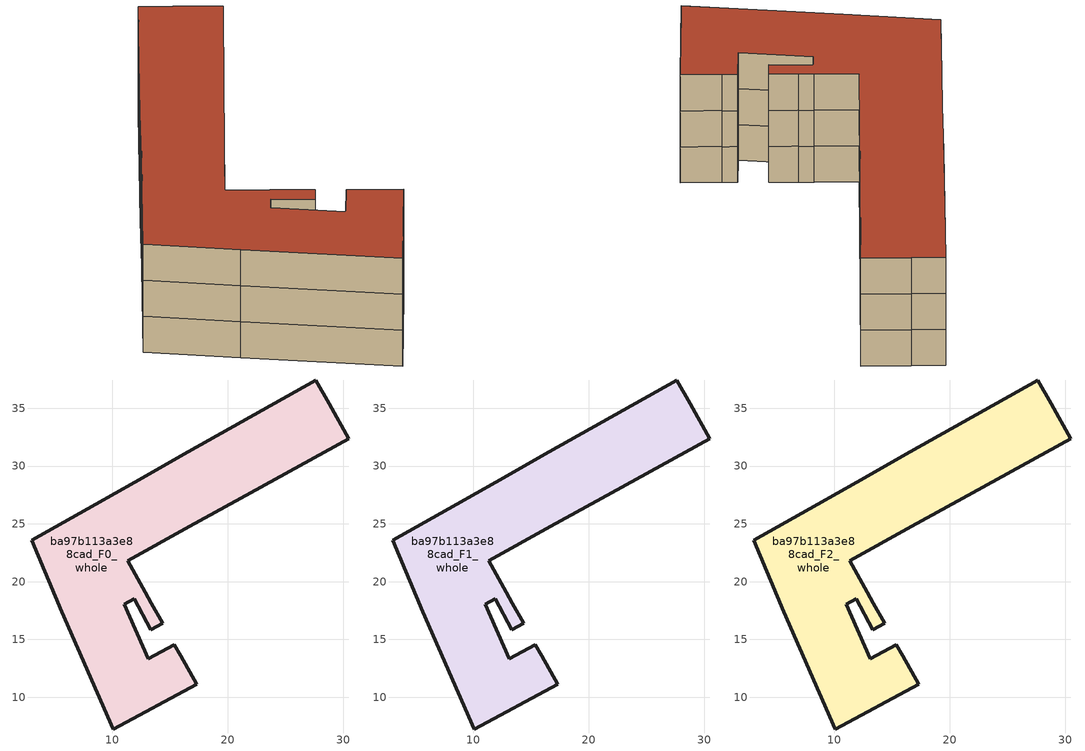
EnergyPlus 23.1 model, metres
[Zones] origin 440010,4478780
ba97b113a3e88cad_F0_whole
 floor ground (EU_floor_Construction): 28.77,35.38 30.47,32.38 21.98,27.68 16.73,24.78 11.34,21.8 12.86,19.1 13.38,18.15 14.36,16.4 13.35,15.83 11.93,18.51 11.03,18.05 13.11,13.31 15.4,14.56 15.94,13.58 17.32,11.11 10.11,7.25 5.66,17.41 3.05,23.57 8.58,26.7 11.96,28.61 16.58,31.22 27.6,37.44 z0
 wall outside (EU_wall_Construction): 15.4,14.56 13.11,13.31 11.03,18.05 11.93,18.51 13.35,15.83 14.36,16.4 13.38,18.15 12.86,19.1 11.34,21.8 16.73,24.78 21.98,27.68 30.47,32.38 28.77,35.38 27.6,37.44 16.58,31.22 11.96,28.61 8.58,26.7 3.05,23.57 5.66,17.41 10.11,7.25 17.32,11.11 15.94,13.58 15.4,14.56 z0:3
ba97b113a3e88cad_F1_whole
 floor to ba97b113a3e88cad_F0_whole (EU_floor_Construction): 28.77,35.38 30.47,32.38 21.98,27.68 16.73,24.78 11.34,21.8 12.86,19.1 13.38,18.15 14.36,16.4 13.35,15.83 11.93,18.51 11.03,18.05 13.11,13.31 15.4,14.56 15.94,13.58 17.32,11.11 10.11,7.25 5.66,17.41 3.05,23.57 8.58,26.7 11.96,28.61 16.58,31.22 27.6,37.44 z3
 wall outside (EU_wall_Construction): 15.4,14.56 13.11,13.31 11.03,18.05 11.93,18.51 13.35,15.83 14.36,16.4 13.38,18.15 12.86,19.1 11.34,21.8 16.73,24.78 21.98,27.68 30.47,32.38 28.77,35.38 27.6,37.44 16.58,31.22 11.96,28.61 8.58,26.7 3.05,23.57 5.66,17.41 10.11,7.25 17.32,11.11 15.94,13.58 15.4,14.56 z3:6
ba97b113a3e88cad_F2_whole
 floor to ba97b113a3e88cad_F1_whole (EU_floor_Construction): 28.77,35.38 30.47,32.38 21.98,27.68 16.73,24.78 11.34,21.8 12.86,19.1 13.38,18.15 14.36,16.4 13.35,15.83 11.93,18.51 11.03,18.05 13.11,13.31 15.4,14.56 15.94,13.58 17.32,11.11 10.11,7.25 5.66,17.41 3.05,23.57 8.58,26.7 11.96,28.61 16.58,31.22 27.6,37.44 z6
 wall outside (EU_wall_Construction): 15.4,14.56 13.11,13.31 11.03,18.05 11.93,18.51 13.35,15.83 14.36,16.4 13.38,18.15 12.86,19.1 11.34,21.8 16.73,24.78 21.98,27.68 30.47,32.38 28.77,35.38 27.6,37.44 16.58,31.22 11.96,28.61 8.58,26.7 3.05,23.57 5.66,17.41 10.11,7.25 17.32,11.11 15.94,13.58 15.4,14.56 z6:9
 roof outside (EU_roof_Construction): 17.32,11.11 15.94,13.58 15.4,14.56 13.11,13.31 11.03,18.05 11.93,18.51 13.35,15.83 14.36,16.4 13.38,18.15 12.86,19.1 11.34,21.8 16.73,24.78 21.98,27.68 30.47,32.38 28.77,35.38 27.6,37.44 16.58,31.22 11.96,28.61 8.58,26.7 3.05,23.57 5.66,17.41 10.11,7.25 z9
[Building]
EU S2 Campaign: North Axis=0; Terrain=City; Solar Distribution=FullExterior
[Site:Location]
Madrid: Latitude=40.5; Longitude=-3.5; Time Zone=1; Elevation=609
[SizingPeriod:WeatherFileDays]
AnnualSizingPeriod: Begin Month=1; Begin Day of Month=1; End Month=12; End Day of Month=31; Day of Week for Start Day=Monday; Use Weather File Daylight Saving Period=No; Use Weather File Rain and Snow Indicators=No
[MATERIAL]
EU_InternalMass_Material: Roughness=MediumRough; Thickness=0.1; Conductivity=1; Density=1800; Specific Heat=900; Thermal Absorptance=0.9; Solar Absorptance=0.7; Visible Absorptance=0.7
[MATERIAL:NOMASS] Roughness=MediumRough; Thermal Absorptance=0.9; Solar Absorptance=0.7; Visible Absorptance=0.7
Name | Thermal Resistance
EU_wall_NoMass | 0.419739
EU_roof_NoMass | 0.352165
EU_floor_NoMass | 0.608284
[CONSTRUCTION]
EU_wall_Construction: EU_wall_NoMass
EU_roof_Construction: EU_roof_NoMass
EU_floor_Construction: EU_floor_NoMass
EU_InternalMass_Construction: EU_InternalMass_Material
[ZONE] Type=1; Multiplier=1; Ceiling Height=autocalculate; Volume=738.572; Floor Area=autocalculate; Part of Total Floor Area=Yes
ba97b113a3e88cad_F0_whole; ba97b113a3e88cad_F1_whole; ba97b113a3e88cad_F2_whole
[INTERNALMASS] Construction=EU_InternalMass_Construction; Surface Area=246.19
Name | Zone or ZoneList
ba97b113a3e88cad_F0_whole_EU_InternalMass | ba97b113a3e88cad_F0_whole
ba97b113a3e88cad_F1_whole_EU_InternalMass | ba97b113a3e88cad_F1_whole
ba97b113a3e88cad_F2_whole_EU_InternalMass | ba97b113a3e88cad_F2_whole
[OTHEREQUIPMENT] Fuel Type=Electricity; Design Level Calculation Method=Watts/Area; Power per Zone Floor Area=1; Fraction Latent=0; Fraction Radiant=0; Fraction Lost=0; Carbon Dioxide Generation Rate=0; EndUse Subcategory=EU_Step8_InternalGains
Name | Zone or ZoneList or Space or SpaceList | Schedule
EU_Step8_InternalGain_ba97b113a3e88cad_F0_whole_f000 | ba97b113a3e88cad_F0_whole | EU_Step8_GainSchedule_ba97b113a3e88cad_F0_whole_f000
EU_Step8_InternalGain_ba97b113a3e88cad_F1_whole_f000 | ba97b113a3e88cad_F1_whole | EU_Step8_GainSchedule_ba97b113a3e88cad_F1_whole_f000
EU_Step8_InternalGain_ba97b113a3e88cad_F2_whole_f000 | ba97b113a3e88cad_F2_whole | EU_Step8_GainSchedule_ba97b113a3e88cad_F2_whole_f000
[ZONEVENTILATION:DESIGNFLOWRATE] Schedule=EU_AlwaysOn; Design Flow Rate Calculation Method=AirChanges/Hour; Air Changes per Hour=0.703302; Ventilation Type=Natural; Fan Pressure Rise=0; Fan Total Efficiency=1; Constant Term Coefficient=1; Temperature Term Coefficient=0; Velocity Term Coefficient=0; Velocity Squared Term Coefficient=0; Minimum Indoor Temperature=-100; Maximum Indoor Temperature=100; Delta Temperature=-100; Minimum Outdoor Temperature=-100; Maximum Outdoor Temperature=100; Maximum Wind Speed=40
Name | Zone or ZoneList or Space or SpaceList
EU_ConstantAir_ba97b113a3e88cad_F0_whole | ba97b113a3e88cad_F0_whole
EU_ConstantAir_ba97b113a3e88cad_F1_whole | ba97b113a3e88cad_F1_whole
EU_ConstantAir_ba97b113a3e88cad_F2_whole | ba97b113a3e88cad_F2_whole
[HVACTEMPLATE:THERMOSTAT] Constant Heating Setpoint=20; Constant Cooling Setpoint=50
EU_HeatOnly_ba97b113a3e88cad_F0_whole; EU_HeatOnly_ba97b113a3e88cad_F1_whole; EU_HeatOnly_ba97b113a3e88cad_F2_whole
[HVACTEMPLATE:ZONE:IDEALLOADSAIRSYSTEM] System Availability Schedule=EU_AlwaysOn; Maximum Heating Supply Air Temperature=50; Minimum Cooling Supply Air Temperature=13; Maximum Heating Supply Air Humidity Ratio=0.0156; Minimum Cooling Supply Air Humidity Ratio=0.0077; Heating Limit=NoLimit; Cooling Limit=NoLimit; Heating Availability Schedule=EU_AlwaysOn; Cooling Availability Schedule=EU_CoolingOff; Dehumidification Control Type=ConstantSensibleHeatRatio; Cooling Sensible Heat Ratio=0.7; Dehumidification Setpoint=60; Humidification Control Type=None; Humidification Setpoint=30; Outdoor Air Method=None; Outdoor Air Flow Rate per Person=0.00944; Outdoor Air Flow Rate per Zone Floor Area=0; Outdoor Air Flow Rate per Zone=0; Demand Controlled Ventilation Type=None; Outdoor Air Economizer Type=NoEconomizer; Heat Recovery Type=None; Sensible Heat Recovery Effectiveness=0.7; Latent Heat Recovery Effectiveness=0.65
Name | Template Thermostat
ba97b113a3e88cad_F0_whole | EU_HeatOnly_ba97b113a3e88cad_F0_whole
ba97b113a3e88cad_F1_whole | EU_HeatOnly_ba97b113a3e88cad_F1_whole
ba97b113a3e88cad_F2_whole | EU_HeatOnly_ba97b113a3e88cad_F2_whole
[SIZING:ZONE] Zone Cooling Design Supply Air Temperature Input Method=SupplyAirTemperature; Zone Cooling Design Supply Air Temperature=13; Zone Heating Design Supply Air Temperature Input Method=SupplyAirTemperature; Zone Heating Design Supply Air Temperature=50; Zone Cooling Design Supply Air Humidity Ratio=0.008; Zone Heating Design Supply Air Humidity Ratio=0.008; Cooling Design Air Flow Method=DesignDay; Cooling Design Air Flow Rate=0; Cooling Minimum Air Flow per Zone Floor Area=0.000762; Cooling Minimum Air Flow=0; Cooling Minimum Air Flow Fraction=0.2; Heating Design Air Flow Method=DesignDay; Heating Design Air Flow Rate=0; Heating Maximum Air Flow per Zone Floor Area=0.002032; Heating Maximum Air Flow=0.141576; Heating Maximum Air Flow Fraction=0.3; Account for Dedicated Outdoor Air System=No; Dedicated Outdoor Air System Control Strategy=NeutralSupplyAir; Dedicated Outdoor Air Low Setpoint Temperature for Design=autosize; Dedicated Outdoor Air High Setpoint Temperature for Design=autosize; Zone Load Sizing Method=Sensible Load Only No Latent Load; Zone Latent Cooling Design Supply Air Humidity Ratio Input Method=HumidityRatioDifference; Zone Cooling Design Supply Air Humidity Ratio Difference=0.005; Zone Latent Heating Design Supply Air Humidity Ratio Input Method=HumidityRatioDifference; Zone Humidification Design Supply Air Humidity Ratio Difference=0.005
ba97b113a3e88cad_F0_whole; ba97b113a3e88cad_F1_whole; ba97b113a3e88cad_F2_whole
[SCHEDULE:CONSTANT]
Name | Hourly Value
EU_AlwaysOn | 1
EU_CoolingOff | 0
[SCHEDULE:FILE] Column Number=1; Rows to Skip at Top=0; Number of Hours of Data=8760; Column Separator=Comma; Interpolate to Timestep=No; Minutes per Item=60; Adjust Schedule for Daylight Savings=Yes
Name | File
EU_Step8_GainSchedule_ba97b113a3e88cad_F0_whole_f000 | C:\Users\o_iseri\Desktop\OpenUBEM\openubem\outputs\eu_evidence\EU-11\ES-MAD-BERRUGUETE\idfs\ba97b113a3e88cad\ba97b113a3e88cad_F0_whole_f000_gain.csv
EU_Step8_GainSchedule_ba97b113a3e88cad_F1_whole_f000 | C:\Users\o_iseri\Desktop\OpenUBEM\openubem\outputs\eu_evidence\EU-11\ES-MAD-BERRUGUETE\idfs\ba97b113a3e88cad\ba97b113a3e88cad_F1_whole_f000_gain.csv
EU_Step8_GainSchedule_ba97b113a3e88cad_F2_whole_f000 | C:\Users\o_iseri\Desktop\OpenUBEM\openubem\outputs\eu_evidence\EU-11\ES-MAD-BERRUGUETE\idfs\ba97b113a3e88cad\ba97b113a3e88cad_F2_whole_f000_gain.csv
